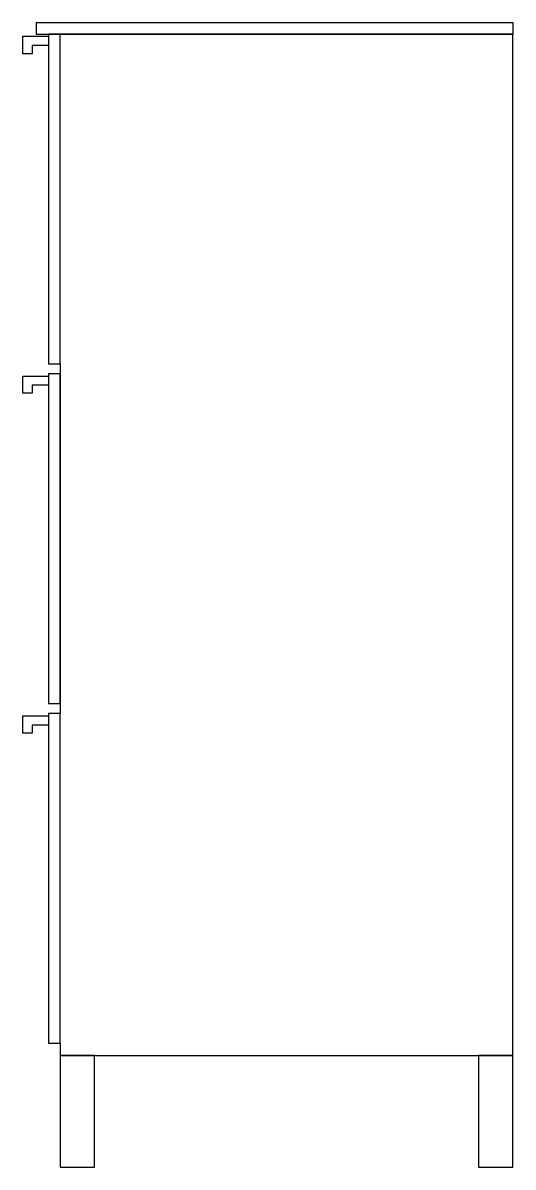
# Model space of a CAD drawing. Extents: x 1465 to 1509, y -1015 to -913.
import ezdxf

# ---------------------------------------------------------------- set-up
doc = ezdxf.new("R2010")
doc.units = 0
doc.layers.get('0').update_dxf_attribs({"linetype": 'CONTINUOUS'})

# ---------------------------------------------------------------- blocks, each defined once
blk = doc.blocks.new('A$C4E1A2587')
at = {"color": 7}
blk.add_line((-3.79, 125.08), (-3.79, 94.17), dxfattribs=at)
for points in [[(36.26, 155.21), (-5.91, 155.21), (-5.91, 154.2), (36.26, 154.2)], [(-3.79, 154.2), (-4.8, 154.2), (-4.8, 125.08), (-3.79, 125.08)], [(-3.79, 124.18), (-4.8, 124.18), (-4.8, 95.06), (-3.79, 95.06)], [(-3.79, 94.17), (-4.8, 94.17), (-4.8, 65.05), (-3.79, 65.05)], [(-0.76, 63.97), (-3.79, 63.97), (-3.79, 54.1), (-0.76, 54.1)], [(36.23, 63.97), (33.21, 63.97), (33.21, 54.1), (36.23, 54.1)]]:
    blk.add_lwpolyline(points, close=True, dxfattribs=at)
for points in [[(-7.08, 152.48), (-7.08, 154.02), (-4.8, 154.02), (-4.8, 153.2), (-6.26, 153.2), (-6.26, 152.48), (-7.07, 152.48)], [(-3.79, 65.05), (-3.79, 63.97), (36.23, 63.97), (36.23, 154.2), (-3.74, 154.2)], [(-7.08, 122.47), (-7.08, 124), (-4.8, 124), (-4.8, 123.18), (-6.26, 123.18), (-6.26, 122.47), (-7.07, 122.47)], [(-7.08, 92.45), (-7.08, 93.98), (-4.8, 93.98), (-4.8, 93.16), (-6.26, 93.16), (-6.26, 92.45), (-7.07, 92.45)]]:
    blk.add_lwpolyline(points, dxfattribs=at)

msp = doc.modelspace()

# ---------------------------------------------------------------- block references
at = {"color": 7}
msp.add_blockref('A$C4E1A2587', (1472.52, -1068.63), dxfattribs=at)

doc.saveas('drawing.dxf')
